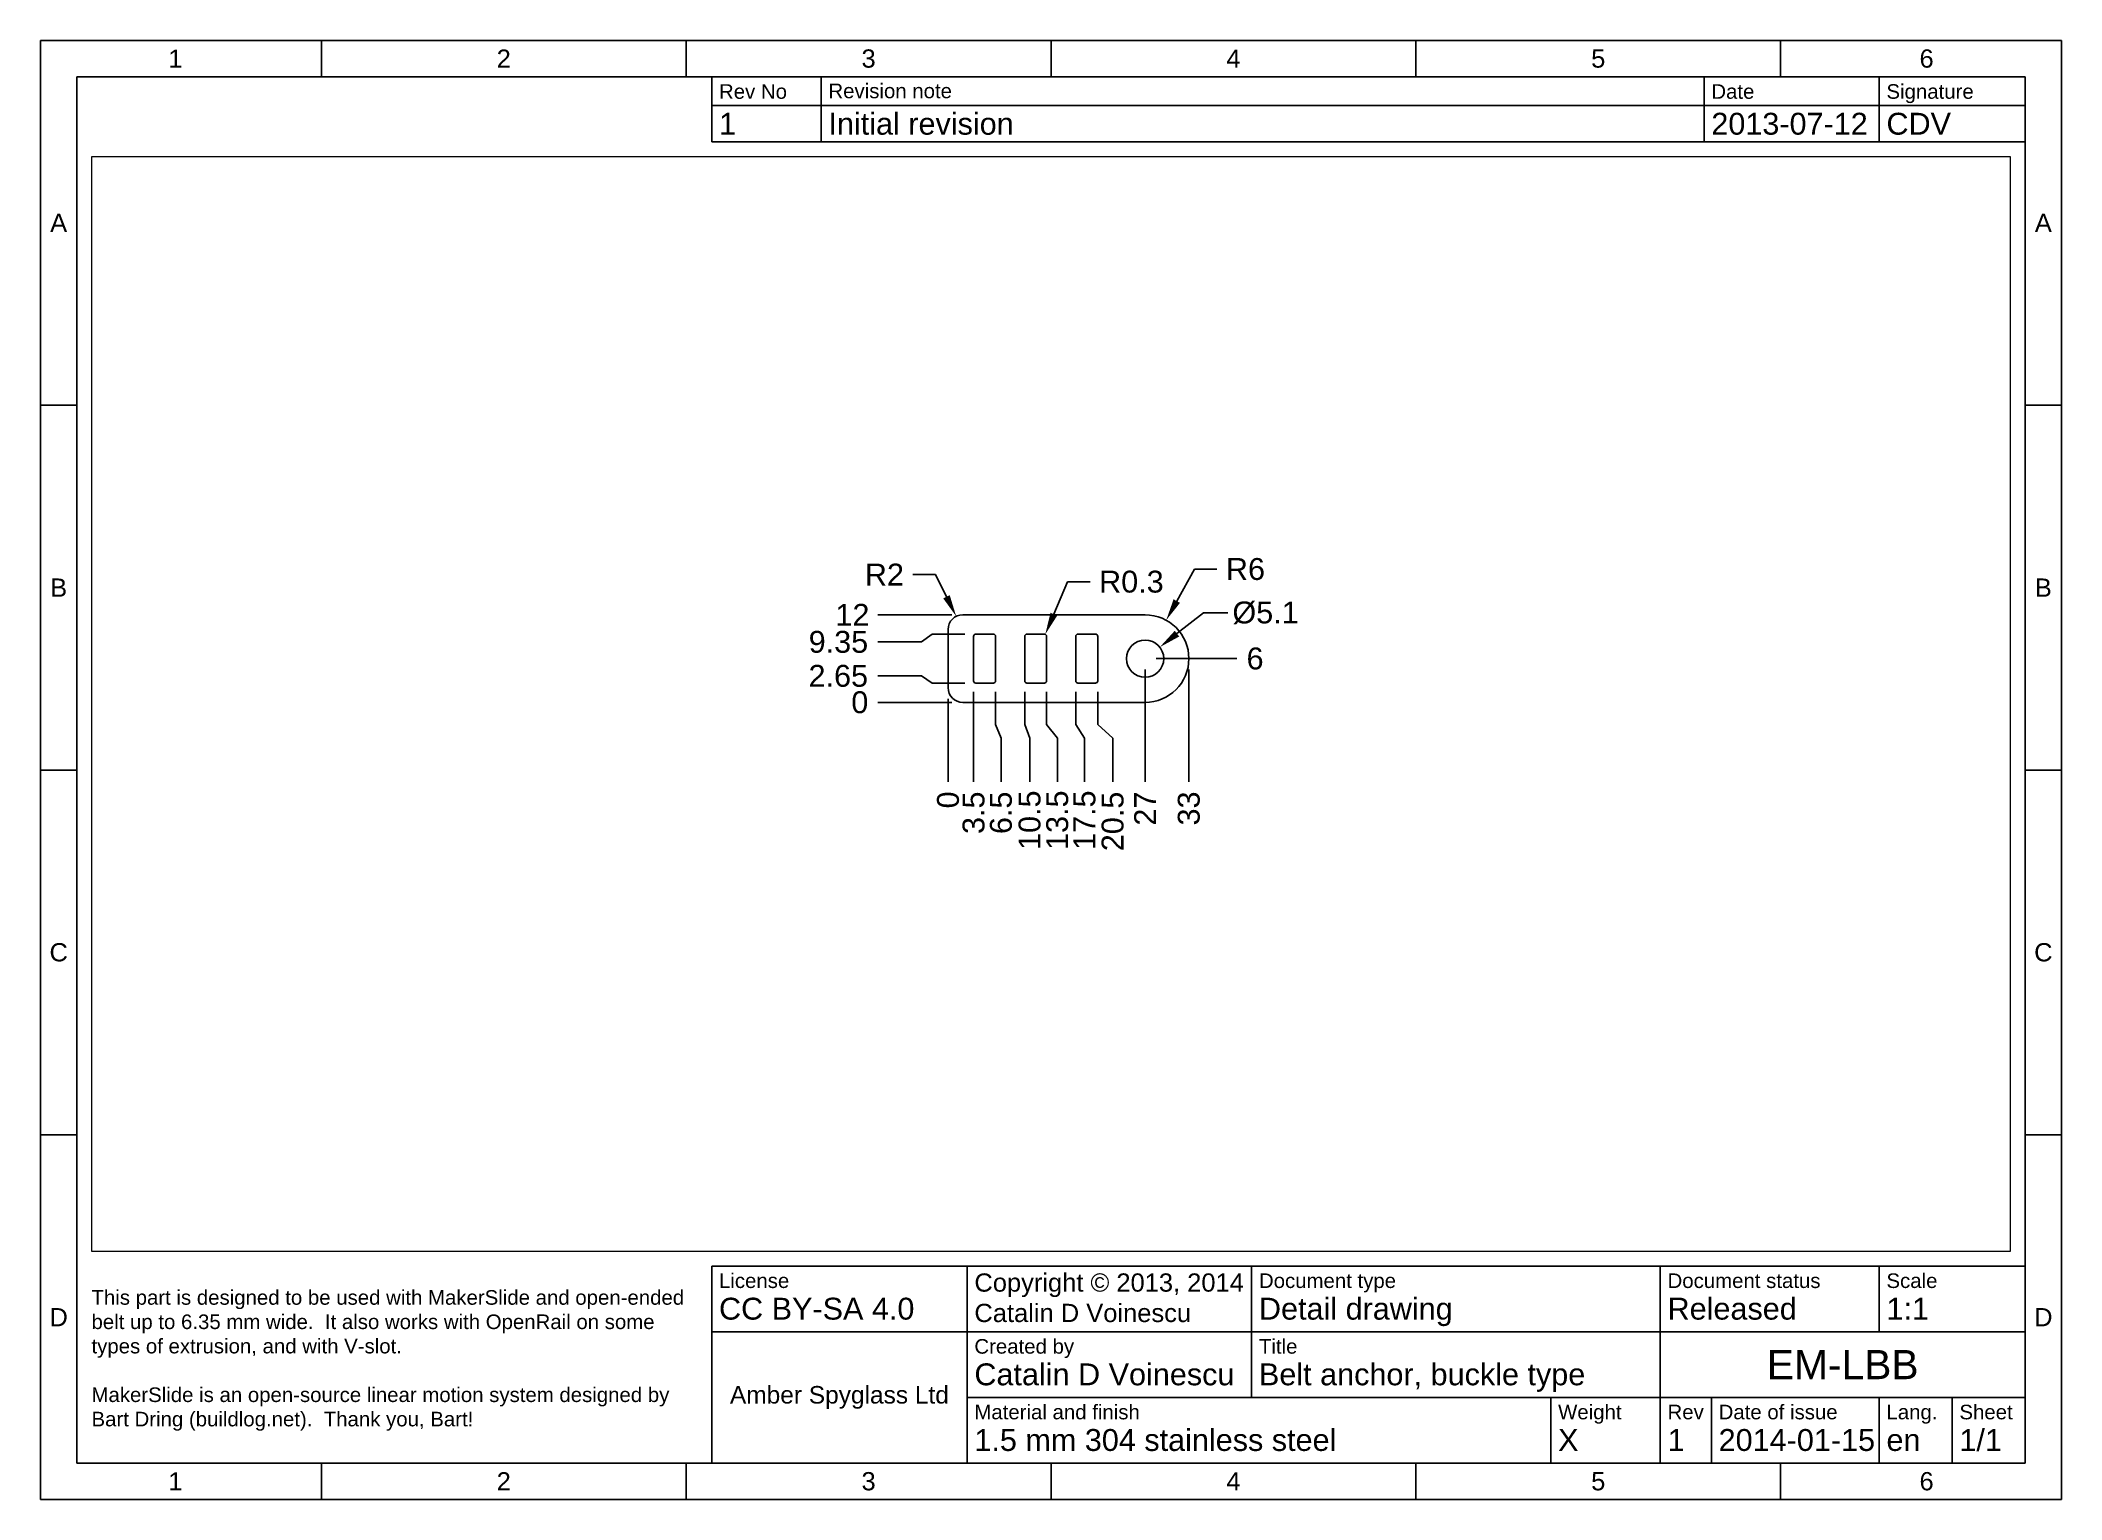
# Paper-space layout 'Sheet1' of a CAD drawing. Header units: millimetres. Extents: x 15 to 292, y 5 to 205.
# The model-space entities are those that its viewports show. They can reach past a viewport. Long polylines and large blocks are cut down to what shows.
import ezdxf

# ---------------------------------------------------------------- set-up
doc = ezdxf.new("R2010")
doc.units = ezdxf.units.MM
doc.layers.add('Dimensions', color=7, linetype='Continuous')
doc.layers.add('Parts', color=7, linetype='Continuous')
doc.styles.get("Standard").update_dxf_attribs({"font": 'arial.ttf'})
doc.dimstyles.new('Copy of Standard', dxfattribs={"dimtxt": 3, "dimasz": 3, "dimexe": 3, "dimexo": 1.5, "dimgap": 1.5, "dimtad": 0, "dimtoh": 1, "dimdsep": 46, "dimtxsty": 'Standard', "dimcen": 0, "dimadec": 0, "dimazin": 2, "dimtfac": 1, "dimtofl": 0, "dimtmove": 0, "dimatfit": 3, "dimfxl": 1, "dimtolj": 1, "dimtzin": 0, "dimarcsym": 0})

# ---------------------------------------------------------------- blocks, each defined once
blk = doc.blocks.new('*D19')
at = {"layer": 'Defpoints', "color": 0}
for p in [(0, 2), (0, 0), (0, -10.89)]:
    blk.add_point(p, dxfattribs=at)
at = {"layer": 'Dimensions', "color": 0, "lineweight": -2}
blk.add_line((0, 0.5), (0, -10.89), dxfattribs=at)
at = {"layer": 'Dimensions', "color": 0, "insert": (0, -13.37), "char_height": 3, "attachment_point": 5, "rotation": 90}
blk.add_mtext('\\A1;0', dxfattribs=at)
blk = doc.blocks.new('*D20')
at = {"layer": 'Defpoints', "color": 0}
for p in [(3.5, 2.95), (0, 0), (3.5, -10.89)]:
    blk.add_point(p, dxfattribs=at)
at = {"layer": 'Dimensions', "color": 0, "lineweight": -2}
blk.add_line((3.5, 1.45), (3.5, -10.89), dxfattribs=at)
at = {"layer": 'Dimensions', "color": 0, "insert": (3.5, -15.13), "char_height": 3, "attachment_point": 5, "rotation": 90}
blk.add_mtext('\\A1;3.5', dxfattribs=at)
blk = doc.blocks.new('*D21')
at = {"layer": 'Defpoints', "color": 0}
for p in [(6.5, 2.95), (0, 0), (7.25, -10.89)]:
    blk.add_point(p, dxfattribs=at)
at = {"layer": 'Dimensions', "color": 0, "lineweight": -2}
for p, q in [((6.5, 1.45), (6.5, -3.05)), ((6.5, -3.05), (7.25, -4.89)), ((7.25, -4.89), (7.25, -10.89))]:
    blk.add_line(p, q, dxfattribs=at)
at = {"layer": 'Dimensions', "color": 0, "insert": (7.25, -15.14), "char_height": 3, "attachment_point": 5, "rotation": 90}
blk.add_mtext('\\A1;6.5', dxfattribs=at)
blk = doc.blocks.new('*D22')
at = {"layer": 'Defpoints', "color": 0}
for p in [(10.5, 2.95), (0, 0), (11.18, -10.89)]:
    blk.add_point(p, dxfattribs=at)
at = {"layer": 'Dimensions', "color": 0, "lineweight": -2}
for p, q in [((10.5, 1.45), (10.5, -3.05)), ((10.5, -3.05), (11.18, -4.89)), ((11.18, -4.89), (11.18, -10.89))]:
    blk.add_line(p, q, dxfattribs=at)
at = {"layer": 'Dimensions', "color": 0, "insert": (11.18, -16.15), "char_height": 3, "attachment_point": 5, "rotation": 90}
blk.add_mtext('\\A1;10.5', dxfattribs=at)
blk = doc.blocks.new('*D23')
at = {"layer": 'Defpoints', "color": 0}
for p in [(13.5, 2.95), (0, 0), (14.97, -10.89)]:
    blk.add_point(p, dxfattribs=at)
at = {"layer": 'Dimensions', "color": 0, "lineweight": -2}
for p, q in [((13.5, 1.45), (13.5, -3.05)), ((13.5, -3.05), (14.97, -4.89)), ((14.97, -4.89), (14.97, -10.89))]:
    blk.add_line(p, q, dxfattribs=at)
at = {"layer": 'Dimensions', "color": 0, "insert": (14.97, -16.15), "char_height": 3, "attachment_point": 5, "rotation": 90}
blk.add_mtext('\\A1;13.5', dxfattribs=at)
blk = doc.blocks.new('*D24')
at = {"layer": 'Defpoints', "color": 0}
for p in [(17.5, 2.95), (0, 0), (18.7, -10.89)]:
    blk.add_point(p, dxfattribs=at)
at = {"layer": 'Dimensions', "color": 0, "lineweight": -2}
for p, q in [((17.5, 1.45), (17.5, -3.05)), ((17.5, -3.05), (18.7, -4.89)), ((18.7, -4.89), (18.7, -10.89))]:
    blk.add_line(p, q, dxfattribs=at)
at = {"layer": 'Dimensions', "color": 0, "insert": (18.7, -16.15), "char_height": 3, "attachment_point": 5, "rotation": 90}
blk.add_mtext('\\A1;17.5', dxfattribs=at)
blk = doc.blocks.new('*D25')
at = {"layer": 'Defpoints', "color": 0}
for p in [(20.5, 2.95), (0, 0), (22.56, -10.89)]:
    blk.add_point(p, dxfattribs=at)
at = {"layer": 'Dimensions', "color": 0, "lineweight": -2}
for p, q in [((20.5, 1.45), (20.5, -3.05)), ((20.5, -3.05), (22.56, -4.89)), ((22.56, -4.89), (22.56, -10.89))]:
    blk.add_line(p, q, dxfattribs=at)
at = {"layer": 'Dimensions', "color": 0, "insert": (22.56, -16.32), "char_height": 3, "attachment_point": 5, "rotation": 90}
blk.add_mtext('\\A1;20.5', dxfattribs=at)
blk = doc.blocks.new('*D26')
at = {"layer": 'Defpoints', "color": 0}
for p in [(27, 6), (0, 0), (27, -10.89)]:
    blk.add_point(p, dxfattribs=at)
at = {"layer": 'Dimensions', "color": 0, "lineweight": -2}
blk.add_line((27, 4.5), (27, -10.89), dxfattribs=at)
at = {"layer": 'Dimensions', "color": 0, "insert": (27, -14.56), "char_height": 3, "attachment_point": 5, "rotation": 90}
blk.add_mtext('\\A1;27', dxfattribs=at)
blk = doc.blocks.new('*D27')
at = {"layer": 'Defpoints', "color": 0}
for p in [(-9.63, 0), (0, 0), (2, 0)]:
    blk.add_point(p, dxfattribs=at)
at = {"layer": 'Dimensions', "color": 0, "lineweight": -2}
blk.add_line((0.5, 0), (-9.63, 0), dxfattribs=at)
at = {"layer": 'Dimensions', "color": 0, "insert": (-12.1, 0), "char_height": 3, "attachment_point": 5}
blk.add_mtext('\\A1;0', dxfattribs=at)
blk = doc.blocks.new('*D28')
at = {"layer": 'Defpoints', "color": 0}
for p in [(-9.63, 3.62), (0, 0), (3.8, 2.65)]:
    blk.add_point(p, dxfattribs=at)
at = {"layer": 'Dimensions', "color": 0, "lineweight": -2}
for p, q in [((-3.63, 3.62), (-9.63, 3.62)), ((-2.2, 2.65), (-3.63, 3.62)), ((2.3, 2.65), (-2.2, 2.65))]:
    blk.add_line(p, q, dxfattribs=at)
at = {"layer": 'Dimensions', "color": 0, "insert": (-15.05, 3.62), "char_height": 3, "attachment_point": 5}
blk.add_mtext('\\A1;2.65', dxfattribs=at)
blk = doc.blocks.new('*D29')
at = {"layer": 'Defpoints', "color": 0}
for p in [(3.8, 9.35), (-9.63, 8.28), (0, 0)]:
    blk.add_point(p, dxfattribs=at)
at = {"layer": 'Dimensions', "color": 0, "lineweight": -2}
for p, q in [((-2.2, 9.35), (-3.63, 8.28)), ((2.3, 9.35), (-2.2, 9.35)), ((-3.63, 8.28), (-9.63, 8.28))]:
    blk.add_line(p, q, dxfattribs=at)
at = {"layer": 'Dimensions', "color": 0, "insert": (-15.03, 8.28), "char_height": 3, "attachment_point": 5}
blk.add_mtext('\\A1;9.35', dxfattribs=at)
blk = doc.blocks.new('*D30')
at = {"layer": 'Defpoints', "color": 0}
for p in [(-9.63, 12), (2, 12), (0, 0)]:
    blk.add_point(p, dxfattribs=at)
at = {"layer": 'Dimensions', "color": 0, "lineweight": -2}
blk.add_line((0.5, 12), (-9.63, 12), dxfattribs=at)
at = {"layer": 'Dimensions', "color": 0, "insert": (-13.11, 12), "char_height": 3, "attachment_point": 5}
blk.add_mtext('\\A1;12', dxfattribs=at)
blk = doc.blocks.new('*D31')
at = {"layer": 'Defpoints', "color": 0}
for p in [(27, 6), (39.58, 6), (0, 0)]:
    blk.add_point(p, dxfattribs=at)
at = {"layer": 'Dimensions', "color": 0, "lineweight": -2}
blk.add_line((28.5, 6), (39.58, 6), dxfattribs=at)
at = {"layer": 'Dimensions', "color": 0, "insert": (42.07, 6), "char_height": 3, "attachment_point": 5}
blk.add_mtext('\\A1;6', dxfattribs=at)
blk = doc.blocks.new('*D32')
at = {"layer": 'Defpoints', "color": 0}
for p in [(13.2, 9.05), (13.32, 9.33)]:
    blk.add_point(p, dxfattribs=at)
at = {"layer": 'Dimensions', "color": 0, "lineweight": -2}
for p, q in [((16.37, 16.53), (14.49, 12.09)), ((19.46, 16.53), (16.37, 16.53))]:
    blk.add_line(p, q, dxfattribs=at)
at = {"layer": 'Dimensions', "color": 0}
blk.add_solid([(14.03, 12.28), (14.95, 11.89), (13.32, 9.33)], dxfattribs=at)
at = {"layer": 'Dimensions', "color": 0, "insert": (25.12, 16.53), "char_height": 3, "attachment_point": 5}
blk.add_mtext('\\A1;R0.3', dxfattribs=at)
blk = doc.blocks.new('*D33')
at = {"layer": 'Defpoints', "color": 0}
for p in [(1.11, 11.79), (2, 10)]:
    blk.add_point(p, dxfattribs=at)
at = {"layer": 'Dimensions', "color": 0, "lineweight": -2}
for p, q in [((-4.83, 17.52), (-1.73, 17.52)), ((-1.73, 17.52), (-0.22, 14.48))]:
    blk.add_line(p, q, dxfattribs=at)
at = {"layer": 'Dimensions', "color": 0}
blk.add_solid([(-0.67, 14.26), (0.22, 14.7), (1.11, 11.79)], dxfattribs=at)
at = {"layer": 'Dimensions', "color": 0, "insert": (-8.73, 17.52), "char_height": 3, "attachment_point": 5}
blk.add_mtext('\\A1;R2', dxfattribs=at)
blk = doc.blocks.new('*D34')
at = {"layer": 'Defpoints', "color": 0}
for p in [(29.89, 11.26), (27, 6)]:
    blk.add_point(p, dxfattribs=at)
at = {"layer": 'Dimensions', "color": 0, "lineweight": -2}
for p, q in [((33.75, 18.26), (31.34, 13.88)), ((36.83, 18.26), (33.75, 18.26))]:
    blk.add_line(p, q, dxfattribs=at)
at = {"layer": 'Dimensions', "color": 0}
blk.add_solid([(30.9, 14.13), (31.78, 13.64), (29.89, 11.26)], dxfattribs=at)
at = {"layer": 'Dimensions', "color": 0, "insert": (40.75, 18.26), "char_height": 3, "attachment_point": 5}
blk.add_mtext('\\A1;R6', dxfattribs=at)
blk = doc.blocks.new('*D35')
at = {"layer": 'Defpoints', "color": 0}
for p in [(29.01, 7.57), (24.99, 4.43)]:
    blk.add_point(p, dxfattribs=at)
at = {"layer": 'Dimensions', "color": 0, "lineweight": -2}
for p, q in [((35.01, 12.27), (31.37, 9.42)), ((38.34, 12.27), (35.01, 12.27))]:
    blk.add_line(p, q, dxfattribs=at)
at = {"layer": 'Dimensions', "color": 0}
blk.add_solid([(31.06, 9.81), (31.68, 9.03), (29.01, 7.57)], dxfattribs=at)
at = {"layer": 'Dimensions', "color": 0, "insert": (43.51, 12.27), "char_height": 3, "attachment_point": 5}
blk.add_mtext('\\A1;%%c5.1', dxfattribs=at)
blk = doc.blocks.new('*D36')
at = {"layer": 'Defpoints', "color": 0}
for p in [(33, 6), (0, 0), (33, -10.89)]:
    blk.add_point(p, dxfattribs=at)
at = {"layer": 'Dimensions', "color": 0, "lineweight": -2}
blk.add_line((33, 4.5), (33, -10.89), dxfattribs=at)
at = {"layer": 'Dimensions', "color": 0, "insert": (33, -14.54), "char_height": 3, "attachment_point": 5, "rotation": 90}
blk.add_mtext('\\A1;33', dxfattribs=at)

msp = doc.modelspace()

# ---------------------------------------------------------------- linework, layer by layer
at = {"layer": 'Parts'}
for points in [[(2, 0), (27, 0, 1), (27, 12), (2, 12, 0.4142136), (0, 10), (0, 2, 0.4142136)], [(3.8, 2.65), (6.2, 2.65, 0.4142136), (6.5, 2.95), (6.5, 9.05, 0.4142136), (6.2, 9.35), (3.8, 9.35, 0.4142136), (3.5, 9.05), (3.5, 2.95, 0.4142136)], [(10.8, 2.65), (13.2, 2.65, 0.4142136), (13.5, 2.95), (13.5, 9.05, 0.4142136), (13.2, 9.35), (10.8, 9.35, 0.4142136), (10.5, 9.05), (10.5, 2.95, 0.4142136)], [(17.8, 2.65), (20.2, 2.65, 0.4142136), (20.5, 2.95), (20.5, 9.05, 0.4142136), (20.2, 9.35), (17.8, 9.35, 0.4142136), (17.5, 9.05), (17.5, 2.95, 0.4142136)]]:
    msp.add_lwpolyline(points, format="xyb", close=True, dxfattribs=at)
msp.add_circle((27, 6), 2.55, dxfattribs=at)

# ---------------------------------------------------------------- dimensions: what is measured, and where the dimension line sits
at = {"layer": 'Dimensions'}
for center, mpoint, picture, middle in [((2, 10), (1.111, 11.791), '*D33', (-8.735, 17.524)), ((27, 6), (29.894, 11.256), '*D34', (40.748, 18.256)), ((13.2, 9.05), (13.317, 9.326), '*D32', (25.123, 16.526))]:
    dim = msp.add_radius_dim(center=center, mpoint=mpoint, dimstyle='Copy of Standard', dxfattribs=at)
    dim.commit()
    dim.dimension.update_dxf_attribs({"geometry": picture, "text_midpoint": middle, "dimtype": 164})
for feature_location, offset, dtype, picture, middle in [((2, 12), (-11.626, 0), 0, '*D30', (-13.115, 12)), ((3.8, 9.35), (-13.426, -1.074), 0, '*D29', (-15.029, 8.276)), ((3.8, 2.65), (-13.426, 0.968), 0, '*D28', (-15.054, 3.618)), ((27, 6), (12.575, 0), 0, '*D31', (42.067, 6)), ((27, 6), (0, -16.892), 1, '*D26', (27, -14.563)), ((33, 6), (0, -16.892), 1, '*D36', (33, -14.537)), ((3.5, 2.95), (0, -13.842), 1, '*D20', (3.5, -15.13)), ((6.5, 2.95), (0.752, -13.842), 1, '*D21', (7.252, -15.14)), ((10.5, 2.95), (0.68, -13.842), 1, '*D22', (11.18, -16.154)), ((13.5, 2.95), (1.475, -13.842), 1, '*D23', (14.975, -16.154)), ((17.5, 2.95), (1.203, -13.842), 1, '*D24', (18.703, -16.154)), ((20.5, 2.95), (2.064, -13.842), 1, '*D25', (22.564, -16.321)), ((2, 0), (-11.625774443, 0), 0, '*D27', (-12.102274443, 0)), ((0, 2), (0, -12.892346509), 1, '*D19', (0, -13.368846509))]:
    dim = msp.add_ordinate_dim(feature_location=feature_location, offset=offset, dtype=dtype, origin=(0, 0), dimstyle='Copy of Standard', dxfattribs=at)
    dim.commit()
    dim.dimension.update_dxf_attribs({"geometry": picture, "text_midpoint": middle})
dim = msp.add_diameter_dim_2p(p1=(24.991, 4.429), p2=(29.009, 7.571), dimstyle='Copy of Standard', dxfattribs=at)
dim.commit()
dim.dimension.update_dxf_attribs({"geometry": '*D35', "text_midpoint": (43.513, 12.268), "dimtype": 163})

psp = doc.layouts.new('Sheet1')

# ---------------------------------------------------------------- linework, layer by layer
for p, q in [((292, 205), (15, 205)), ((15, 205), (15, 5)), ((53.5, 205), (53.5, 200)), ((103.5, 205), (103.5, 200)), ((153.5, 205), (153.5, 200)), ((203.5, 205), (203.5, 200)), ((253.5, 205), (253.5, 200)), ((292, 5), (292, 205)), ((287, 200), (20, 200)), ((20, 200), (20, 10)), ((107, 200.08), (107, 196.08)), ((287, 200), (107, 200)), ((122, 200.08), (122, 196.08)), ((243, 196.08), (243, 200)), ((267, 196.08), (267, 200)), ((287, 10), (287, 200)), ((287, 196.08), (287, 200)), ((107, 196.08), (287, 196.08)), ((107, 196.08), (107, 191.08)), ((122, 196.08), (122, 191.08)), ((243, 191.08), (243, 196.08)), ((267, 191.08), (267, 196.08)), ((287, 191.08), (287, 196.08)), ((107, 191.08), (287, 191.08)), ((15, 155), (20, 155)), ((287, 155), (292, 155)), ((15, 105), (20, 105)), ((287, 105), (292, 105)), ((15, 55), (20, 55)), ((287, 55), (292, 55)), ((287, 40), (287, 10)), ((107, 10), (107, 37)), ((107, 37), (287, 37)), ((142, 10), (142, 37)), ((181, 19), (181, 37)), ((237, 10), (237, 37)), ((267, 28), (267, 37)), ((107, 28), (287, 28)), ((142, 19), (287, 19)), ((222, 10), (222, 19)), ((244, 10), (244, 19)), ((267, 10), (267, 19)), ((277, 10), (277, 19)), ((20, 10), (287, 10)), ((53.5, 10), (53.5, 5)), ((103.5, 10), (103.5, 5)), ((287, 10), (107, 10)), ((107, 10), (287, 10)), ((153.5, 10), (153.5, 5)), ((203.5, 10), (203.5, 5)), ((253.5, 10), (253.5, 5)), ((15, 5), (292, 5))]:
    psp.add_line(p, q)

# ---------------------------------------------------------------- texts
for s, insert, char_height, width, attachment_point in [('{1}', (33.5, 202.5), 2.5, 40, 5), ('{2}', (78.5, 202.5), 2.5, 50, 5), ('{3}', (128.5, 202.5), 2.5, 50, 5), ('{4}', (178.5, 202.5), 2.5, 50, 5), ('{5}', (228.5, 202.5), 2.5, 50, 5), ('{6}', (273.5, 202.5), 2.5, 40, 5), ('{Rev No}', (108, 199), 2, 13, 1), ('{Revision note}', (123, 199.08), 2, 99, 1), ('{Date}', (244, 199), 2, 22, 1), ('{Signature}', (268, 199), 2, 18, 1), ('{1}', (108, 195.08), 3, 13, 1), ('{Initial revision}', (123, 195.08), 3, 99, 1), ('{2013-07-12}', (244, 195.08), 3, 22, 1), ('{CDV}', (268, 195.08), 3, 18, 1), ('{A}', (17.5, 180), 2.5, 5, 5), ('{A}', (289.5, 180), 2.5, 5, 5), ('{B}', (17.5, 130), 2.5, 5, 5), ('{B}', (289.5, 130), 2.5, 5, 5), ('{C}', (17.5, 80), 2.5, 5, 5), ('{C}', (289.5, 80), 2.5, 5, 5), ('{License\\P\\H1.5x;CC BY-SA 4.0}', (108, 36), 2, 33, 1), ('{Copyright © 2013, 2014\\PCatalin D Voinescu}', (143, 36), 2.5, 37, 1), ('{Scale\\P\\H1.5x;1:1}', (268, 36), 2, 18, 1), ('{\\PThis part is designed to be used with MakerSlide and open-ended belt up to 6.35 mm wide.  It also works with OpenRail on some types of extrusion, and with V-slot.\\P\\PMakerSlide is an open-source linear motion system designed by  Bart Dring (buildlog.net).  Thank you, Bart!}', (22, 37.04), 2, 83, 1), ('{Document type\\P\\H1.5x;Detail drawing}', (182, 36), 2, 54, 1), ('{Document status\\P\\H1.5x;Released}', (238, 36), 2, 28, 1), ('{D}', (17.5, 30), 2.5, 5, 5), ('{D}', (289.5, 30), 2.5, 5, 5), ('{Created by\\P\\H1.5x;Catalin D Voinescu}', (143, 27), 2, 37, 1), ('{Title\\P\\H1.5x;Belt anchor, buckle type}', (182, 27), 2, 54, 1), ('{EM-LBB}', (262, 23.5), 4, 48, 5), ('{\\H0.8x;Amber Spyglass Ltd}', (124.5, 19), 3, 33, 5), ('{Material and finish\\P\\H1.5x;1.5 mm 304 stainless steel}', (143, 18), 2, 78, 1), ('{Weight\\P\\H1.5x;X}', (223, 18), 2, 13, 1), ('{Rev\\P\\H1.5x;1}', (238, 18), 2, 6, 1), ('{Date of issue\\P\\H1.5x;2014-01-15}', (245, 18), 2, 21.3076, 1), ('{Lang.\\P\\H1.5x;en}', (268, 18), 2, 8, 1), ('{Sheet\\P\\H1.5x;1/1}', (278, 18), 2, 8, 1), ('{1}', (33.5, 7.5), 2.5, 40, 5), ('{2}', (78.5, 7.5), 2.5, 50, 5), ('{3}', (128.5, 7.5), 2.5, 50, 5), ('{4}', (178.5, 7.5), 2.5, 50, 5), ('{5}', (228.5, 7.5), 2.5, 50, 5), ('{6}', (273.5, 7.5), 2.5, 40, 5)]:
    psp.add_mtext(s, dxfattribs=dict(insert=insert, char_height=char_height, width=width, attachment_point=attachment_point))

# ---------------------------------------------------------------- viewports
at = {"layer": '0'}
psp.add_viewport(center=(153.5, 114.04), size=(263, 150), view_center_point=(14.102, -0.228), view_height=150, dxfattribs=at)

doc.saveas('drawing.dxf')
